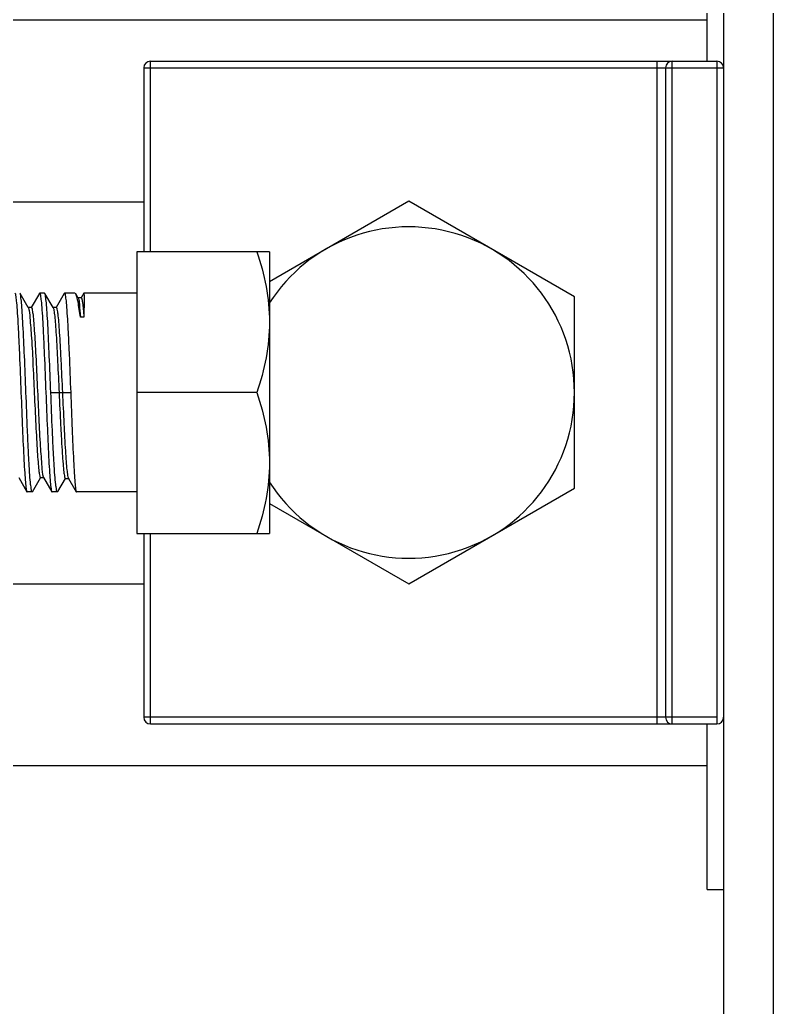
# Model space of a CAD drawing. Extents: x 815029915 to 815825525, y 579155098 to 579748855.
# Drawn here: x 815614189.8 to 815614421.7, y 579341521.3 to 579341825.3 of the extents above; entities that cross this region are included whole.
import ezdxf

# ---------------------------------------------------------------- set-up
doc = ezdxf.new("R2010")
doc.units = 0
doc.header["$LTSCALE"] = 100
doc.header["$MEASUREMENT"] = 0
doc.layers.add('02___PRT_ALL_AXES', color=7, linetype='Continuous')

msp = doc.modelspace()

# ---------------------------------------------------------------- linework, layer by layer
at = {"color": 7, "linetype": 'Continuous'}
for p, q in [((815614406.43, 579344767.77), (815614406.43, 579340690.59)), ((815614421.73, 579344767.77), (815614421.73, 579340690.59)), ((815614401.33, 579341812.53), (815614401.33, 579341863.53)), ((815613970.4, 579341825.28), (815614401.33, 579341825.28)), ((815614229.98, 579341753.88), (815614229.98, 579341812.53)), ((815614229.98, 579341812.53), (815614404.39, 579341812.53)), ((815614386.03, 579341608.54), (815614386.03, 579341812.53)), ((815614390.62, 579341608.54), (815614390.62, 579341812.53)), ((815614404.39, 579341812.53), (815614404.39, 579341608.54)), ((815614227.94, 579341810.49), (815614227.94, 579341753.88)), ((815614227.94, 579341810.49), (815614406.43, 579341810.49)), ((815614388.58, 579341810.49), (815614388.58, 579341610.58)), ((815614225.85, 579341753.88), (815614225.85, 579341667.19)), ((815614189.85, 579341741.06), (815614189.77, 579341741.13)), ((815614192.36, 579341736.72), (815614189.85, 579341741.06)), ((815614195.8, 579341741.06), (815614193.3, 579341736.74)), ((815614195.8, 579341741.06), (815614195.88, 579341741.13)), ((815614197.5, 579341741.06), (815614197.41, 579341741.13)), ((815614200.01, 579341736.72), (815614197.5, 579341741.06)), ((815614203.45, 579341741.06), (815614200.95, 579341736.74)), ((815614203.45, 579341741.06), (815614203.53, 579341741.13)), ((815614207.78, 579341739.58), (815614207.01, 579341740.89)), ((815614208.71, 579341739.65), (815614207.73, 579341739.65)), ((815614209.51, 579341741.13), (815614208.67, 579341739.67)), ((815614192.41, 579341736.63), (815614192.36, 579341736.72)), ((815614193.33, 579341736.72), (815614192.36, 579341736.72)), ((815614192.41, 579341736.63), (815614192.44, 579341736.57)), ((815614200.06, 579341736.63), (815614200.01, 579341736.72)), ((815614200.98, 579341736.72), (815614200.01, 579341736.72)), ((815614209.5, 579341733.73), (815614208.48, 579341733.73)), ((815614199.33, 579341710.54), (815614205.45, 579341710.54)), ((815614189.46, 579341684.35), (815614191.98, 579341680.01)), ((815614193.67, 579341680.01), (815614196.18, 579341684.33)), ((815614196.14, 579341684.35), (815614197.11, 579341684.35)), ((815614197, 579341684.59), (815614197.06, 579341684.44)), ((815614197.06, 579341684.44), (815614197.11, 579341684.35)), ((815614197.11, 579341684.35), (815614199.63, 579341680.01)), ((815614201.5, 579341680.04), (815614203.84, 579341684.07)), ((815614203.81, 579341684.09), (815614204.78, 579341684.09)), ((815614204.73, 579341684.17), (815614204.78, 579341684.09)), ((815614204.78, 579341684.09), (815614207.15, 579341679.99)), ((815614191.98, 579341680.01), (815614192.06, 579341679.94)), ((815614193.67, 579341680.01), (815614193.59, 579341679.94)), ((815614199.63, 579341680.01), (815614199.71, 579341679.94)), ((815614201.5, 579341680.04), (815614201.39, 579341679.94)), ((815614207.15, 579341679.99), (815614207.21, 579341679.94)), ((815614227.94, 579341667.19), (815614227.94, 579341610.58)), ((815614229.98, 579341608.54), (815614229.98, 579341667.19)), ((815614404.39, 579341610.58), (815614227.94, 579341610.58)), ((815614229.98, 579341608.54), (815614404.39, 579341608.54)), ((815614401.33, 579341557.54), (815614401.33, 579341608.54)), ((815613970.4, 579341595.79), (815614401.33, 579341595.79)), ((815614401.33, 579341557.54), (815614406.43, 579341557.54))]:
    msp.add_line(p, q, dxfattribs=at)
at = {"color": 0}
for p, q in [((815614139.72, 579341769.28), (815614227.94, 579341769.28)), ((815614139.72, 579341651.68), (815614227.94, 579341651.68))]:
    msp.add_line(p, q, dxfattribs=at)
at = {"color": 7, "linetype": 'Continuous'}
for centre, radius, start, end in [((815614229.98, 579341810.49), 2.04, 90, 180), ((815614390.62, 579341810.49), 2.04, 90, 180), ((815614404.39, 579341810.49), 2.04, 0, 90), ((815614191.53, 579341736.17), 0.997, 21.644, 23.625), ((815614229.98, 579341610.58), 2.04, 180, 270), ((815614390.62, 579341610.58), 2.04, 180, 270), ((815614404.39, 579341610.58), 2.04, 270, 0)]:
    msp.add_arc(centre, radius, start, end, dxfattribs=at)
for points, knots in [([(815614188.24, 579341741.13), (815614188.45, 579341741.13), (815614188.48, 579341739.95), (815614188.81, 579341738.59), (815614188.97, 579341735.59), (815614189.22, 579341731.92), (815614189.44, 579341727.31), (815614189.77, 579341720.11), (815614189.99, 579341714.44), (815614190.15, 579341710.54)], [0, 0, 0, 0, 0.020675, 0.077924, 0.170358, 0.294557, 0.445789, 0.618276, 1, 1, 1, 1]), ([(815614191.68, 579341710.54), (815614191.53, 579341714.28), (815614191.25, 579341721.23), (815614190.89, 579341729.47), (815614190.56, 579341734.93), (815614190.37, 579341737.85), (815614190.11, 579341739.77), (815614190.01, 579341740.78), (815614189.85, 579341741.06)], [0, 0, 0, 0, 0.36699, 0.682928, 0.807586, 0.903956, 0.968736, 1, 1, 1, 1]), ([(815614195.88, 579341741.13), (815614196.1, 579341741.13), (815614196.13, 579341739.95), (815614196.46, 579341738.59), (815614196.61, 579341735.59), (815614196.87, 579341731.92), (815614197.09, 579341727.31), (815614197.42, 579341720.11), (815614197.64, 579341714.44), (815614197.8, 579341710.54)], [0, 0, 0, 0, 0.020674, 0.077921, 0.170353, 0.294549, 0.445778, 0.618269, 1, 1, 1, 1]), ([(815614199.33, 579341710.54), (815614199.18, 579341714.28), (815614198.9, 579341721.23), (815614198.54, 579341729.47), (815614198.21, 579341734.93), (815614198.01, 579341737.85), (815614197.76, 579341739.77), (815614197.66, 579341740.78), (815614197.5, 579341741.06)], [0, 0, 0, 0, 0.366993, 0.682932, 0.807585, 0.903953, 0.968735, 1, 1, 1, 1]), ([(815614203.53, 579341741.13), (815614203.75, 579341741.13), (815614203.78, 579341739.95), (815614204.11, 579341738.59), (815614204.26, 579341735.59), (815614204.52, 579341731.92), (815614204.74, 579341727.31), (815614205.07, 579341720.11), (815614205.29, 579341714.44), (815614205.45, 579341710.54)], [0, 0, 0, 0, 0.020673, 0.077921, 0.170352, 0.294544, 0.445772, 0.618264, 1, 1, 1, 1]), ([(815614207.01, 579341740.89), (815614206.97, 579341740.96), (815614206.9, 579341741.06), (815614206.78, 579341741.13), (815614206.73, 579341741.13)], [0, 0, 0, 0, 0.60461, 1, 1, 1, 1]), ([(815614208.48, 579341733.73), (815614208.25, 579341735.32), (815614207.82, 579341737.69), (815614207.43, 579341740.17), (815614207.01, 579341740.89)], [0, 0, 0, 0, 0.65919, 1, 1, 1, 1]), ([(815614207.78, 579341739.58), (815614208.09, 579341739.04), (815614208.12, 579341736.97), (815614208.39, 579341735.08), (815614208.48, 579341733.73)], [0, 0, 0, 0, 0.313961, 1, 1, 1, 1]), ([(815614208.71, 579341739.65), (815614208.85, 579341739.65), (815614208.95, 579341738.9), (815614209.16, 579341737.96), (815614209.33, 579341736), (815614209.44, 579341734.57), (815614209.5, 579341733.73)], [0, 0, 0, 0, 0.073099, 0.267312, 0.579782, 1, 1, 1, 1]), ([(815614209.52, 579341741.13), (815614209.56, 579341741.13), (815614209.51, 579341740.88), (815614209.58, 579341740.61), (815614209.56, 579341739.96), (815614209.58, 579341738.74), (815614209.55, 579341736.61), (815614209.52, 579341734.79), (815614209.5, 579341733.73)], [0, 0, 0, 0, 0.016557, 0.065341, 0.146137, 0.258326, 0.573151, 1, 1, 1, 1]), ([(815614192.46, 579341736.54), (815614192.83, 579341735.61), (815614192.94, 579341732.46), (815614193.5, 579341726.59), (815614193.85, 579341718.36), (815614194.3, 579341709.08), (815614194.66, 579341701.22), (815614194.98, 579341695.39), (815614195.19, 579341691.7), (815614195.43, 579341688.75), (815614195.61, 579341686.38), (815614195.86, 579341685.27), (815614195.97, 579341684.35), (815614196.14, 579341684.35)], [0, 0, 0, 0, 0.057306, 0.176372, 0.340694, 0.527158, 0.709493, 0.790959, 0.862015, 0.920146, 0.963314, 0.990071, 1, 1, 1, 1]), ([(815614193.33, 579341736.72), (815614193.51, 579341736.72), (815614193.61, 579341735.81), (815614193.86, 579341734.71), (815614194.04, 579341732.36), (815614194.28, 579341729.45), (815614194.49, 579341725.8), (815614194.81, 579341720.02), (815614195.17, 579341712.21), (815614195.61, 579341702.96), (815614195.98, 579341694.74), (815614196.5, 579341688.78), (815614196.65, 579341685.58), (815614197, 579341684.59)], [0, 0, 0, 0, 0.009836, 0.036322, 0.079059, 0.136633, 0.20705, 0.287848, 0.468983, 0.654819, 0.819474, 0.940051, 1, 1, 1, 1]), ([(815614200.06, 579341736.63), (815614200.21, 579341736.38), (815614200.33, 579341735.49), (815614200.57, 579341733.82), (815614200.77, 579341731.3), (815614201.09, 579341726.64), (815614201.45, 579341719.63), (815614201.73, 579341713.71), (815614201.88, 579341710.54)], [0, 0, 0, 0, 0.033264, 0.099334, 0.196338, 0.321027, 0.635567, 1, 1, 1, 1]), ([(815614200.98, 579341736.72), (815614201.17, 579341736.72), (815614201.26, 579341735.72), (815614201.54, 579341734.53), (815614201.72, 579341731.98), (815614201.97, 579341728.83), (815614202.19, 579341724.89), (815614202.52, 579341718.73), (815614202.74, 579341713.88), (815614202.9, 579341710.54)], [0, 0, 0, 0, 0.021178, 0.078551, 0.170993, 0.295129, 0.446256, 0.618607, 1, 1, 1, 1]), ([(815614190.15, 579341710.54), (815614190.3, 579341706.79), (815614190.58, 579341699.84), (815614190.94, 579341691.6), (815614191.27, 579341686.14), (815614191.46, 579341683.22), (815614191.71, 579341681.3), (815614191.82, 579341680.29), (815614191.98, 579341680.01)], [0, 0, 0, 0, 0.366984, 0.68292, 0.807581, 0.903953, 0.968735, 1, 1, 1, 1]), ([(815614193.59, 579341679.94), (815614193.38, 579341679.94), (815614193.34, 579341681.12), (815614193.01, 579341682.48), (815614192.86, 579341685.48), (815614192.6, 579341689.15), (815614192.38, 579341693.76), (815614192.06, 579341700.96), (815614191.83, 579341706.63), (815614191.68, 579341710.54)], [0, 0, 0, 0, 0.020675, 0.077925, 0.170357, 0.294554, 0.445786, 0.618277, 1, 1, 1, 1]), ([(815614197.8, 579341710.54), (815614197.95, 579341706.79), (815614198.23, 579341699.84), (815614198.59, 579341691.6), (815614198.92, 579341686.14), (815614199.11, 579341683.22), (815614199.36, 579341681.3), (815614199.47, 579341680.29), (815614199.63, 579341680.01)], [0, 0, 0, 0, 0.366982, 0.682923, 0.807582, 0.903951, 0.968734, 1, 1, 1, 1]), ([(815614201.39, 579341679.94), (815614201.17, 579341679.94), (815614201.07, 579341681.1), (815614200.76, 579341682.49), (815614200.56, 579341685.47), (815614200.29, 579341689.15), (815614200.05, 579341693.76), (815614199.71, 579341700.96), (815614199.48, 579341706.63), (815614199.33, 579341710.54)], [0, 0, 0, 0, 0.021119, 0.078456, 0.170877, 0.295006, 0.446139, 0.618518, 1, 1, 1, 1]), ([(815614201.88, 579341710.54), (815614202.03, 579341707.16), (815614202.26, 579341702.25), (815614202.59, 579341696.02), (815614202.82, 579341692.04), (815614203.06, 579341688.86), (815614203.25, 579341686.29), (815614203.52, 579341685.09), (815614203.62, 579341684.09), (815614203.81, 579341684.09)], [0, 0, 0, 0, 0.381925, 0.554398, 0.705515, 0.82952, 0.921758, 0.978931, 1, 1, 1, 1]), ([(815614202.9, 579341710.54), (815614203.05, 579341707.32), (815614203.33, 579341701.34), (815614203.69, 579341694.25), (815614204.02, 579341689.54), (815614204.22, 579341687.01), (815614204.46, 579341685.32), (815614204.58, 579341684.43), (815614204.73, 579341684.17)], [0, 0, 0, 0, 0.36496, 0.67965, 0.804235, 0.901047, 0.966901, 1, 1, 1, 1]), ([(815614205.45, 579341710.54), (815614205.6, 579341706.77), (815614205.87, 579341699.77), (815614206.22, 579341691.5), (815614206.53, 579341686.03), (815614206.69, 579341683.12), (815614206.93, 579341681.24), (815614207, 579341680.25), (815614207.15, 579341679.99)], [0, 0, 0, 0, 0.369318, 0.686536, 0.811163, 0.906958, 0.970567, 1, 1, 1, 1])]:
    msp.add_open_spline(points, degree=3, knots=knots, dxfattribs=at)
at = {"layer": '02___PRT_ALL_AXES', "color": 7, "linetype": 'Continuous'}
for p, q in [((815614309.53, 579341769.42), (815614266.64, 579341744.66)), ((815614360.53, 579341739.98), (815614309.53, 579341769.42)), ((815614266.64, 579341753.88), (815614225.85, 579341753.88)), ((815614266.64, 579341753.88), (815614266.64, 579341667.19)), ((815614197.41, 579341741.13), (815614195.88, 579341741.13)), ((815614206.73, 579341741.13), (815614203.53, 579341741.13)), ((815614225.85, 579341741.13), (815614209.51, 579341741.13)), ((815614360.53, 579341681.09), (815614360.53, 579341739.98)), ((815614262.77, 579341710.54), (815614225.85, 579341710.54)), ((815614309.53, 579341651.65), (815614360.53, 579341681.09)), ((815614193.59, 579341679.94), (815614192.06, 579341679.94)), ((815614201.39, 579341679.94), (815614199.71, 579341679.94)), ((815614225.85, 579341679.94), (815614207.21, 579341679.94)), ((815614266.64, 579341676.41), (815614309.53, 579341651.65)), ((815614225.85, 579341667.19), (815614266.64, 579341667.19))]:
    msp.add_line(p, q, dxfattribs=at)
msp.add_arc((815614309.53, 579341710.54), 51, 212.5812, 147.4188, dxfattribs=at)
for points in [[(815614262.77, 579341753.88), (815614265.09, 579341746.92), (815614266.64, 579341739.55), (815614266.64, 579341732.21)], [(815614266.64, 579341732.21), (815614266.64, 579341724.87), (815614265.09, 579341717.5), (815614262.77, 579341710.54)], [(815614262.77, 579341710.54), (815614265.09, 579341703.57), (815614266.64, 579341696.2), (815614266.64, 579341688.86)], [(815614266.64, 579341688.86), (815614266.64, 579341681.52), (815614265.09, 579341674.15), (815614262.77, 579341667.19)]]:
    msp.add_open_spline(points, degree=3, dxfattribs=at)

doc.saveas('drawing.dxf')
